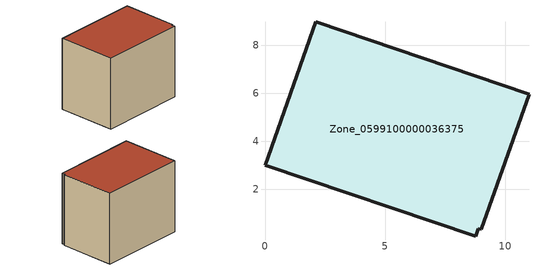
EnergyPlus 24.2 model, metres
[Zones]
Zone_0599100000036375
 floor ground (C_G): 8.76,0.04 0,3.01 2.12,8.98 10.98,5.96 8.99,0.33 8.87,0.36 z0.59
 wall outside (C_F): 10.98,5.96 2.12,8.98 0,3.01 8.76,0.04 8.87,0.36 8.99,0.33 10.98,5.96 z0.59:8.22
 roof outside (C_R): 0,3.01 8.76,0.04 8.87,0.36 8.99,0.33 10.98,5.96 2.12,8.98 z8.22
[BUILDING]
Pand.0599100000036375: North Axis=0; Terrain=City; Loads Convergence Tolerance Value=0.04; Temperature Convergence Tolerance Value=0.4; Solar Distribution=FullExterior; Maximum Number of Warmup Days=25; Minimum Number of Warmup Days=1
[Site:Location]
Rotterdam.The.Hague.AP_ZH_NLD Design_Conditions: Latitude=51.96; Longitude=4.45; Time Zone=1; Elevation=-4.5
[SITE:GROUNDTEMPERATURE:BUILDINGSURFACE]
18, 18, 18, 18, 18, 18, 18, 18, 18, 18, 18, 18
[MATERIAL] Thermal Absorptance=0.9; Solar Absorptance=0.7; Visible Absorptance=0.7
Name | Roughness | Thickness | Conductivity | Density | Specific Heat
G.TI.1965-1974 | MediumSmooth | 0.15 | 0.882353 | 540 | 1210
F.TI.1965-1974 | Rough | 0.3 | 0.697674 | 1920 | 840
R.TI.1965-1974 | MediumRough | 0.2 | 0.232558 | 1500 | 1000
[CONSTRUCTION]
C_G: G.TI.1965-1974
C_F: F.TI.1965-1974
C_R: R.TI.1965-1974
[ZONE]
Zone_0599100000036375: Type=1; Multiplier=1; Ceiling Height=Autocalculate; Volume=Autocalculate; Floor Area=autocalculate; Part of Total Floor Area=Yes
[ZONEINFILTRATION:DESIGNFLOWRATE]
Infil_Zone_0599100000036375: Zone or ZoneList or Space or SpaceList=Zone_0599100000036375; Schedule=AlwaysOn; Design Flow Rate Calculation Method=Flow/Area; Flow Rate per Floor Area=0.003; Constant Term Coefficient=1; Temperature Term Coefficient=0; Velocity Term Coefficient=0; Velocity Squared Term Coefficient=0
[HVACTEMPLATE:ZONE:IDEALLOADSAIRSYSTEM]
Zone_0599100000036375: Maximum Heating Supply Air Temperature=50; Minimum Cooling Supply Air Temperature=13; Maximum Heating Supply Air Humidity Ratio=0.0156; Minimum Cooling Supply Air Humidity Ratio=0.0077; Heating Limit=NoLimit; Cooling Limit=NoLimit; Dehumidification Control Type=ConstantSensibleHeatRatio; Cooling Sensible Heat Ratio=0.7; Dehumidification Setpoint=60; Humidification Control Type=None; Humidification Setpoint=30; Outdoor Air Method=None; Outdoor Air Flow Rate per Person=0.00944; Outdoor Air Flow Rate per Zone Floor Area=0; Outdoor Air Flow Rate per Zone=0; Demand Controlled Ventilation Type=None; Outdoor Air Economizer Type=NoEconomizer; Heat Recovery Type=None; Sensible Heat Recovery Effectiveness=0.7; Latent Heat Recovery Effectiveness=0.65
[ZONECONTROL:THERMOSTAT]
ThermostatControl_Zone_0599100000036375: Zone or ZoneList=Zone_0599100000036375; Control Type Schedule=DualSetpointControlType; Control 1=Thermostat_Zone_0599100000036375; Temperature Difference Between Cutout And Setpoint=0
[THERMOSTATSETPOINT:DUALSETPOINT]
Thermostat_Zone_0599100000036375: Heating Setpoint Temperature Schedule=HeatingSetpoint_Zone_0599100000036375; Cooling Setpoint Temperature Schedule=CoolingSetpoint_Zone_0599100000036375
[SCHEDULE:COMPACT]
HeatingSetpoint_Zone_0599100000036375: Through: 12/31, For: AllDays, Until: 24:00, 21
CoolingSetpoint_Zone_0599100000036375: Through: 12/31, For: AllDays, Until: 24:00, 24
DualSetpointControlType: Through: 12/31, For: AllDays, Until: 24:00, 4
AlwaysOn: Through: 12/31, For: AllDays, Until: 24:00, 1
